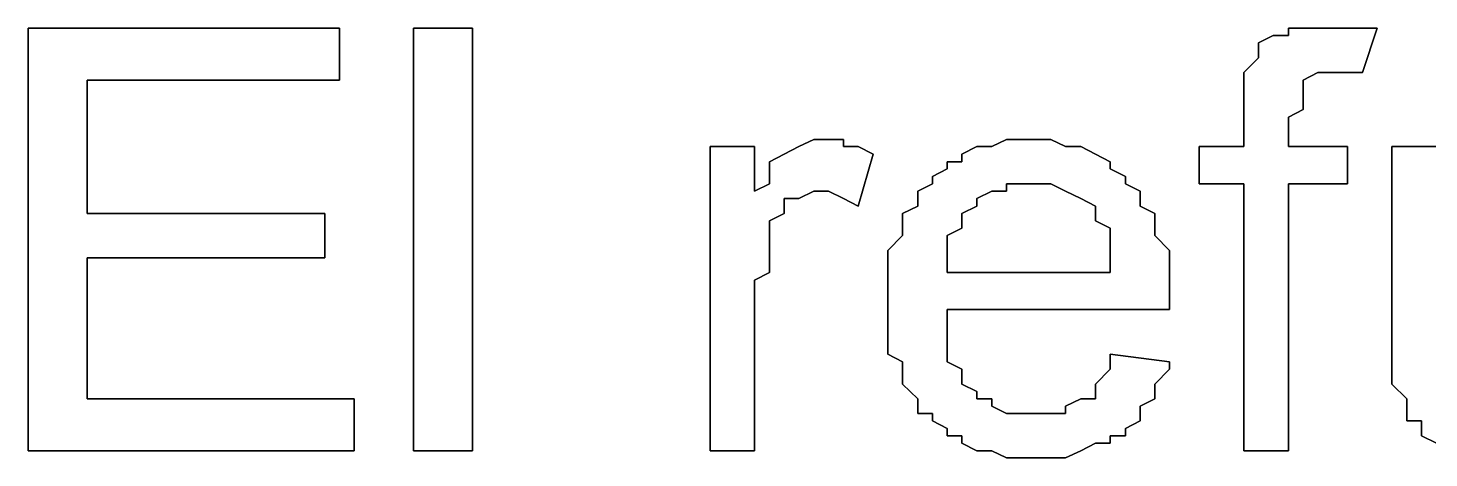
# Model space of a CAD drawing. Header units: metres. Extents: x 2.9 to 42.8, y 1.7 to 28.7.
# Drawn here: x 37.1087 to 37.4421, y 26.8764 to 26.9787 of the extents above; entities that cross this region are included whole.
import ezdxf

# ---------------------------------------------------------------- set-up
doc = ezdxf.new("R2010")
doc.units = ezdxf.units.M
doc.layers.add('GRIS', color=8, linetype='Continuous')

msp = doc.modelspace()

# ---------------------------------------------------------------- linework, layer by layer
at = {"layer": 'GRIS', "lineweight": -3}
for points in [[(37.1828, 26.9787), (37.1087, 26.9787), (37.1828, 26.9787)], [(37.1087, 26.9787), (37.1087, 26.8781), (37.1087, 26.9787)], [(37.1828, 26.9663), (37.1828, 26.9787), (37.1828, 26.9663)], [(37.2145, 26.9787), (37.2004, 26.9787), (37.2145, 26.9787)], [(37.2004, 26.9787), (37.2004, 26.8781), (37.2004, 26.9787)], [(37.2145, 26.8781), (37.2145, 26.9787), (37.2145, 26.8781)], [(37.4121, 26.9787), (37.4086, 26.9787), (37.4121, 26.9787)], [(37.4086, 26.9787), (37.4086, 26.9769), (37.4086, 26.9787)], [(37.4156, 26.9787), (37.4121, 26.9787), (37.4156, 26.9787)], [(37.4191, 26.9787), (37.4156, 26.9787), (37.4191, 26.9787)], [(37.4227, 26.9787), (37.4191, 26.9787), (37.4227, 26.9787)], [(37.4262, 26.9787), (37.4227, 26.9787), (37.4262, 26.9787)], [(37.4262, 26.9681), (37.4297, 26.9787), (37.4262, 26.9681)], [(37.4297, 26.9787), (37.4262, 26.9787), (37.4297, 26.9787)], [(37.405, 26.9769), (37.4015, 26.9752), (37.405, 26.9769)], [(37.4015, 26.9752), (37.4015, 26.9734), (37.4015, 26.9752)], [(37.4086, 26.9769), (37.405, 26.9769), (37.4086, 26.9769)], [(37.4015, 26.9716), (37.398, 26.9681), (37.4015, 26.9716)], [(37.4015, 26.9734), (37.4015, 26.9716), (37.4015, 26.9734)], [(37.398, 26.9681), (37.398, 26.9663), (37.398, 26.9681)], [(37.4121, 26.9663), (37.4156, 26.9681), (37.4121, 26.9663)], [(37.4156, 26.9681), (37.4191, 26.9681), (37.4156, 26.9681)], [(37.4191, 26.9681), (37.4227, 26.9681), (37.4191, 26.9681)], [(37.4227, 26.9681), (37.4262, 26.9681), (37.4227, 26.9681)], [(37.1228, 26.9346), (37.1228, 26.9663), (37.1228, 26.9346)], [(37.1228, 26.9663), (37.1828, 26.9663), (37.1228, 26.9663)], [(37.398, 26.9663), (37.398, 26.9646), (37.398, 26.9663)], [(37.4121, 26.9646), (37.4121, 26.9663), (37.4121, 26.9646)], [(37.398, 26.9646), (37.398, 26.961), (37.398, 26.9646)], [(37.4121, 26.9628), (37.4121, 26.9646), (37.4121, 26.9628)], [(37.4121, 26.9593), (37.4121, 26.9628), (37.4121, 26.9593)], [(37.398, 26.961), (37.398, 26.9575), (37.398, 26.961)], [(37.4086, 26.9575), (37.4121, 26.9593), (37.4086, 26.9575)], [(37.398, 26.9575), (37.398, 26.9505), (37.398, 26.9575)], [(37.4086, 26.9505), (37.4086, 26.9575), (37.4086, 26.9505)], [(37.2957, 26.9522), (37.2921, 26.9505), (37.2957, 26.9522)], [(37.2992, 26.9522), (37.2957, 26.9522), (37.2992, 26.9522)], [(37.3027, 26.9522), (37.2992, 26.9522), (37.3027, 26.9522)], [(37.3027, 26.9505), (37.3027, 26.9522), (37.3027, 26.9505)], [(37.3415, 26.9522), (37.338, 26.9505), (37.3415, 26.9522)], [(37.3451, 26.9522), (37.3415, 26.9522), (37.3451, 26.9522)], [(37.3486, 26.9522), (37.3451, 26.9522), (37.3486, 26.9522)], [(37.3521, 26.9522), (37.3486, 26.9522), (37.3521, 26.9522)], [(37.3556, 26.9505), (37.3521, 26.9522), (37.3556, 26.9505)], [(37.2816, 26.9505), (37.271, 26.9505), (37.2816, 26.9505)], [(37.271, 26.9505), (37.271, 26.8781), (37.271, 26.9505)], [(37.2816, 26.9399), (37.2816, 26.9505), (37.2816, 26.9399)], [(37.2886, 26.9487), (37.2851, 26.9469), (37.2886, 26.9487)], [(37.2921, 26.9505), (37.2886, 26.9487), (37.2921, 26.9505)], [(37.3062, 26.9505), (37.3027, 26.9505), (37.3062, 26.9505)], [(37.3098, 26.9487), (37.3062, 26.9505), (37.3098, 26.9487)], [(37.3062, 26.9363), (37.3098, 26.9487), (37.3062, 26.9363)], [(37.3345, 26.9505), (37.3309, 26.9487), (37.3345, 26.9505)], [(37.3309, 26.9487), (37.3309, 26.9469), (37.3309, 26.9487)], [(37.338, 26.9505), (37.3345, 26.9505), (37.338, 26.9505)], [(37.3592, 26.9505), (37.3556, 26.9505), (37.3592, 26.9505)], [(37.3627, 26.9487), (37.3592, 26.9505), (37.3627, 26.9487)], [(37.3662, 26.9469), (37.3627, 26.9487), (37.3662, 26.9469)], [(37.398, 26.9505), (37.3874, 26.9505), (37.398, 26.9505)], [(37.3874, 26.9505), (37.3874, 26.9416), (37.3874, 26.9505)], [(37.4227, 26.9505), (37.4086, 26.9505), (37.4227, 26.9505)], [(37.4227, 26.9416), (37.4227, 26.9505), (37.4227, 26.9416)], [(37.4474, 26.9505), (37.4332, 26.9505), (37.4474, 26.9505)], [(37.4332, 26.9505), (37.4332, 26.9046), (37.4332, 26.9505)], [(37.2851, 26.9469), (37.2851, 26.9452), (37.2851, 26.9469)], [(37.2851, 26.9452), (37.2851, 26.9416), (37.2851, 26.9452)], [(37.3274, 26.9452), (37.3239, 26.9434), (37.3274, 26.9452)], [(37.3309, 26.9469), (37.3274, 26.9469), (37.3309, 26.9469)], [(37.3274, 26.9469), (37.3274, 26.9452), (37.3274, 26.9469)], [(37.3662, 26.9452), (37.3662, 26.9469), (37.3662, 26.9452)], [(37.3698, 26.9434), (37.3662, 26.9452), (37.3698, 26.9434)], [(37.2851, 26.9416), (37.2816, 26.9399), (37.2851, 26.9416)], [(37.3239, 26.9416), (37.3204, 26.9399), (37.3239, 26.9416)], [(37.3239, 26.9434), (37.3239, 26.9416), (37.3239, 26.9434)], [(37.3415, 26.9399), (37.3415, 26.9416), (37.3415, 26.9399)], [(37.3415, 26.9416), (37.3451, 26.9416), (37.3415, 26.9416)], [(37.3451, 26.9416), (37.3486, 26.9416), (37.3451, 26.9416)], [(37.3486, 26.9416), (37.3521, 26.9416), (37.3486, 26.9416)], [(37.3521, 26.9416), (37.3556, 26.9399), (37.3521, 26.9416)], [(37.3698, 26.9416), (37.3698, 26.9434), (37.3698, 26.9416)], [(37.3733, 26.9399), (37.3698, 26.9416), (37.3733, 26.9399)], [(37.3874, 26.9416), (37.398, 26.9416), (37.3874, 26.9416)], [(37.398, 26.9416), (37.398, 26.8781), (37.398, 26.9416)], [(37.4086, 26.8781), (37.4086, 26.9416), (37.4086, 26.8781)], [(37.4086, 26.9416), (37.4227, 26.9416), (37.4086, 26.9416)], [(37.2886, 26.9363), (37.2886, 26.9381), (37.2886, 26.9363)], [(37.2886, 26.9381), (37.2921, 26.9381), (37.2886, 26.9381)], [(37.2921, 26.9381), (37.2957, 26.9399), (37.2921, 26.9381)], [(37.2957, 26.9399), (37.2992, 26.9399), (37.2957, 26.9399)], [(37.2992, 26.9399), (37.3027, 26.9381), (37.2992, 26.9399)], [(37.3027, 26.9381), (37.3062, 26.9363), (37.3027, 26.9381)], [(37.3204, 26.9399), (37.3204, 26.9381), (37.3204, 26.9399)], [(37.3204, 26.9381), (37.3204, 26.9363), (37.3204, 26.9381)], [(37.3345, 26.9381), (37.338, 26.9399), (37.3345, 26.9381)], [(37.3345, 26.9363), (37.3345, 26.9381), (37.3345, 26.9363)], [(37.338, 26.9399), (37.3415, 26.9399), (37.338, 26.9399)], [(37.3556, 26.9399), (37.3592, 26.9381), (37.3556, 26.9399)], [(37.3592, 26.9381), (37.3627, 26.9363), (37.3592, 26.9381)], [(37.3733, 26.9381), (37.3733, 26.9399), (37.3733, 26.9381)], [(37.3733, 26.9363), (37.3733, 26.9381), (37.3733, 26.9363)], [(37.2886, 26.9346), (37.2886, 26.9363), (37.2886, 26.9346)], [(37.3204, 26.9363), (37.3168, 26.9346), (37.3204, 26.9363)], [(37.3309, 26.9346), (37.3345, 26.9363), (37.3309, 26.9346)], [(37.3627, 26.9363), (37.3627, 26.9346), (37.3627, 26.9363)], [(37.3768, 26.9346), (37.3733, 26.9363), (37.3768, 26.9346)], [(37.1793, 26.9346), (37.1228, 26.9346), (37.1793, 26.9346)], [(37.1793, 26.924), (37.1793, 26.9346), (37.1793, 26.924)], [(37.2851, 26.9328), (37.2886, 26.9346), (37.2851, 26.9328)], [(37.2851, 26.9311), (37.2851, 26.9328), (37.2851, 26.9311)], [(37.3168, 26.9346), (37.3168, 26.9328), (37.3168, 26.9346)], [(37.3168, 26.9328), (37.3168, 26.9311), (37.3168, 26.9328)], [(37.3309, 26.9328), (37.3309, 26.9346), (37.3309, 26.9328)], [(37.3309, 26.9311), (37.3309, 26.9328), (37.3309, 26.9311)], [(37.3627, 26.9346), (37.3627, 26.9328), (37.3627, 26.9346)], [(37.3627, 26.9328), (37.3662, 26.9311), (37.3627, 26.9328)], [(37.3768, 26.9328), (37.3768, 26.9346), (37.3768, 26.9328)], [(37.3768, 26.9311), (37.3768, 26.9328), (37.3768, 26.9311)], [(37.2851, 26.9293), (37.2851, 26.9311), (37.2851, 26.9293)], [(37.2851, 26.9275), (37.2851, 26.9293), (37.2851, 26.9275)], [(37.3168, 26.9293), (37.3133, 26.9258), (37.3168, 26.9293)], [(37.3168, 26.9311), (37.3168, 26.9293), (37.3168, 26.9311)], [(37.3274, 26.9293), (37.3309, 26.9311), (37.3274, 26.9293)], [(37.3274, 26.9258), (37.3274, 26.9293), (37.3274, 26.9258)], [(37.3662, 26.9311), (37.3662, 26.9293), (37.3662, 26.9311)], [(37.3662, 26.9293), (37.3662, 26.9258), (37.3662, 26.9293)], [(37.3768, 26.9293), (37.3768, 26.9311), (37.3768, 26.9293)], [(37.3803, 26.9258), (37.3768, 26.9293), (37.3803, 26.9258)], [(37.2851, 26.9258), (37.2851, 26.9275), (37.2851, 26.9258)], [(37.2851, 26.924), (37.2851, 26.9258), (37.2851, 26.924)], [(37.3133, 26.9258), (37.3133, 26.924), (37.3133, 26.9258)], [(37.3274, 26.924), (37.3274, 26.9258), (37.3274, 26.924)], [(37.3662, 26.9258), (37.3662, 26.924), (37.3662, 26.9258)], [(37.3803, 26.924), (37.3803, 26.9258), (37.3803, 26.924)], [(37.1228, 26.8905), (37.1228, 26.924), (37.1228, 26.8905)], [(37.1228, 26.924), (37.1793, 26.924), (37.1228, 26.924)], [(37.2851, 26.9205), (37.2851, 26.924), (37.2851, 26.9205)], [(37.3133, 26.924), (37.3133, 26.9222), (37.3133, 26.924)], [(37.3133, 26.9222), (37.3133, 26.9187), (37.3133, 26.9222)], [(37.3274, 26.9205), (37.3274, 26.924), (37.3274, 26.9205)], [(37.3662, 26.924), (37.3662, 26.9205), (37.3662, 26.924)], [(37.3803, 26.9222), (37.3803, 26.924), (37.3803, 26.9222)], [(37.3803, 26.9187), (37.3803, 26.9222), (37.3803, 26.9187)], [(37.2816, 26.9187), (37.2851, 26.9205), (37.2816, 26.9187)], [(37.2816, 26.9152), (37.2816, 26.9187), (37.2816, 26.9152)], [(37.3133, 26.9187), (37.3133, 26.9169), (37.3133, 26.9187)], [(37.3662, 26.9205), (37.3274, 26.9205), (37.3662, 26.9205)], [(37.3803, 26.9169), (37.3803, 26.9187), (37.3803, 26.9169)], [(37.2816, 26.8781), (37.2816, 26.9152), (37.2816, 26.8781)], [(37.3133, 26.9169), (37.3133, 26.9134), (37.3133, 26.9169)], [(37.3803, 26.9134), (37.3803, 26.9169), (37.3803, 26.9134)], [(37.3133, 26.9134), (37.3133, 26.9117), (37.3133, 26.9134)], [(37.3133, 26.9117), (37.3133, 26.9099), (37.3133, 26.9117)], [(37.3274, 26.9081), (37.3274, 26.9117), (37.3274, 26.9081)], [(37.3274, 26.9117), (37.3803, 26.9117), (37.3274, 26.9117)], [(37.3803, 26.9117), (37.3803, 26.9134), (37.3803, 26.9117)], [(37.3133, 26.9099), (37.3133, 26.9064), (37.3133, 26.9099)], [(37.3274, 26.9064), (37.3274, 26.9081), (37.3274, 26.9064)], [(37.3133, 26.9064), (37.3133, 26.9046), (37.3133, 26.9064)], [(37.3274, 26.9028), (37.3274, 26.9064), (37.3274, 26.9028)], [(37.3133, 26.9046), (37.3133, 26.9011), (37.3133, 26.9046)], [(37.3274, 26.9011), (37.3274, 26.9028), (37.3274, 26.9011)], [(37.4332, 26.9046), (37.4332, 26.9028), (37.4332, 26.9046)], [(37.4332, 26.9028), (37.4332, 26.9011), (37.4332, 26.9028)], [(37.3133, 26.9011), (37.3168, 26.8993), (37.3133, 26.9011)], [(37.3168, 26.8993), (37.3168, 26.8975), (37.3168, 26.8993)], [(37.3274, 26.8993), (37.3274, 26.9011), (37.3274, 26.8993)], [(37.3309, 26.8975), (37.3274, 26.8993), (37.3309, 26.8975)], [(37.3662, 26.9011), (37.3662, 26.8993), (37.3662, 26.9011)], [(37.3803, 26.8993), (37.3662, 26.9011), (37.3803, 26.8993)], [(37.3662, 26.8993), (37.3662, 26.8975), (37.3662, 26.8993)], [(37.3803, 26.8975), (37.3803, 26.8993), (37.3803, 26.8975)], [(37.4332, 26.9011), (37.4332, 26.8975), (37.4332, 26.9011)], [(37.3168, 26.8975), (37.3168, 26.8958), (37.3168, 26.8975)], [(37.3168, 26.8958), (37.3168, 26.894), (37.3168, 26.8958)], [(37.3309, 26.8958), (37.3309, 26.8975), (37.3309, 26.8958)], [(37.3309, 26.894), (37.3309, 26.8958), (37.3309, 26.894)], [(37.3662, 26.8975), (37.3627, 26.894), (37.3662, 26.8975)], [(37.3768, 26.894), (37.3803, 26.8975), (37.3768, 26.894)], [(37.4332, 26.8975), (37.4332, 26.8958), (37.4332, 26.8975)], [(37.4332, 26.8958), (37.4332, 26.894), (37.4332, 26.8958)], [(37.3168, 26.894), (37.3204, 26.8905), (37.3168, 26.894)], [(37.3345, 26.8922), (37.3309, 26.894), (37.3345, 26.8922)], [(37.3345, 26.8905), (37.3345, 26.8922), (37.3345, 26.8905)], [(37.3627, 26.894), (37.3627, 26.8922), (37.3627, 26.894)], [(37.3627, 26.8922), (37.3627, 26.8905), (37.3627, 26.8922)], [(37.3768, 26.8922), (37.3768, 26.894), (37.3768, 26.8922)], [(37.3768, 26.8905), (37.3768, 26.8922), (37.3768, 26.8905)], [(37.4332, 26.894), (37.4368, 26.8905), (37.4332, 26.894)], [(37.1863, 26.8905), (37.1228, 26.8905), (37.1863, 26.8905)], [(37.1863, 26.8781), (37.1863, 26.8905), (37.1863, 26.8781)], [(37.3204, 26.8905), (37.3204, 26.8887), (37.3204, 26.8905)], [(37.3204, 26.8887), (37.3204, 26.887), (37.3204, 26.8887)], [(37.338, 26.8905), (37.3345, 26.8905), (37.338, 26.8905)], [(37.338, 26.8887), (37.338, 26.8905), (37.338, 26.8887)], [(37.3415, 26.887), (37.338, 26.8887), (37.3415, 26.887)], [(37.3592, 26.8905), (37.3556, 26.8887), (37.3592, 26.8905)], [(37.3556, 26.8887), (37.3556, 26.887), (37.3556, 26.8887)], [(37.3627, 26.8905), (37.3592, 26.8905), (37.3627, 26.8905)], [(37.3733, 26.8887), (37.3768, 26.8905), (37.3733, 26.8887)], [(37.3733, 26.887), (37.3733, 26.8887), (37.3733, 26.887)], [(37.4368, 26.8905), (37.4368, 26.8887), (37.4368, 26.8905)], [(37.4368, 26.8887), (37.4368, 26.887), (37.4368, 26.8887)], [(37.3204, 26.887), (37.3239, 26.887), (37.3204, 26.887)], [(37.3239, 26.887), (37.3239, 26.8852), (37.3239, 26.887)], [(37.3239, 26.8852), (37.3274, 26.8834), (37.3239, 26.8852)], [(37.3451, 26.887), (37.3415, 26.887), (37.3451, 26.887)], [(37.3486, 26.887), (37.3451, 26.887), (37.3486, 26.887)], [(37.3521, 26.887), (37.3486, 26.887), (37.3521, 26.887)], [(37.3556, 26.887), (37.3521, 26.887), (37.3556, 26.887)], [(37.3698, 26.8834), (37.3733, 26.8852), (37.3698, 26.8834)], [(37.3733, 26.8852), (37.3733, 26.887), (37.3733, 26.8852)], [(37.4368, 26.887), (37.4368, 26.8852), (37.4368, 26.887)], [(37.4368, 26.8852), (37.4403, 26.8852), (37.4368, 26.8852)], [(37.4403, 26.8852), (37.4403, 26.8834), (37.4403, 26.8852)], [(37.3274, 26.8834), (37.3274, 26.8817), (37.3274, 26.8834)], [(37.3274, 26.8817), (37.3309, 26.8817), (37.3274, 26.8817)], [(37.3309, 26.8817), (37.3309, 26.8799), (37.3309, 26.8817)], [(37.3662, 26.8799), (37.3662, 26.8817), (37.3662, 26.8799)], [(37.3662, 26.8817), (37.3698, 26.8817), (37.3662, 26.8817)], [(37.3698, 26.8817), (37.3698, 26.8834), (37.3698, 26.8817)], [(37.4403, 26.8834), (37.4403, 26.8817), (37.4403, 26.8834)], [(37.4403, 26.8817), (37.4438, 26.8799), (37.4403, 26.8817)], [(37.1087, 26.8781), (37.1863, 26.8781), (37.1087, 26.8781)], [(37.2004, 26.8781), (37.2145, 26.8781), (37.2004, 26.8781)], [(37.271, 26.8781), (37.2816, 26.8781), (37.271, 26.8781)], [(37.3309, 26.8799), (37.3345, 26.8781), (37.3309, 26.8799)], [(37.3345, 26.8781), (37.338, 26.8781), (37.3345, 26.8781)], [(37.338, 26.8781), (37.3415, 26.8764), (37.338, 26.8781)], [(37.3556, 26.8764), (37.3592, 26.8781), (37.3556, 26.8764)], [(37.3592, 26.8781), (37.3627, 26.8799), (37.3592, 26.8781)], [(37.3627, 26.8799), (37.3662, 26.8799), (37.3627, 26.8799)], [(37.398, 26.8781), (37.4086, 26.8781), (37.398, 26.8781)], [(37.3415, 26.8764), (37.3451, 26.8764), (37.3415, 26.8764)], [(37.3451, 26.8764), (37.3486, 26.8764), (37.3451, 26.8764)], [(37.3486, 26.8764), (37.3521, 26.8764), (37.3486, 26.8764)], [(37.3521, 26.8764), (37.3556, 26.8764), (37.3521, 26.8764)]]:
    msp.add_lwpolyline(points, dxfattribs=at)

doc.saveas('drawing.dxf')
